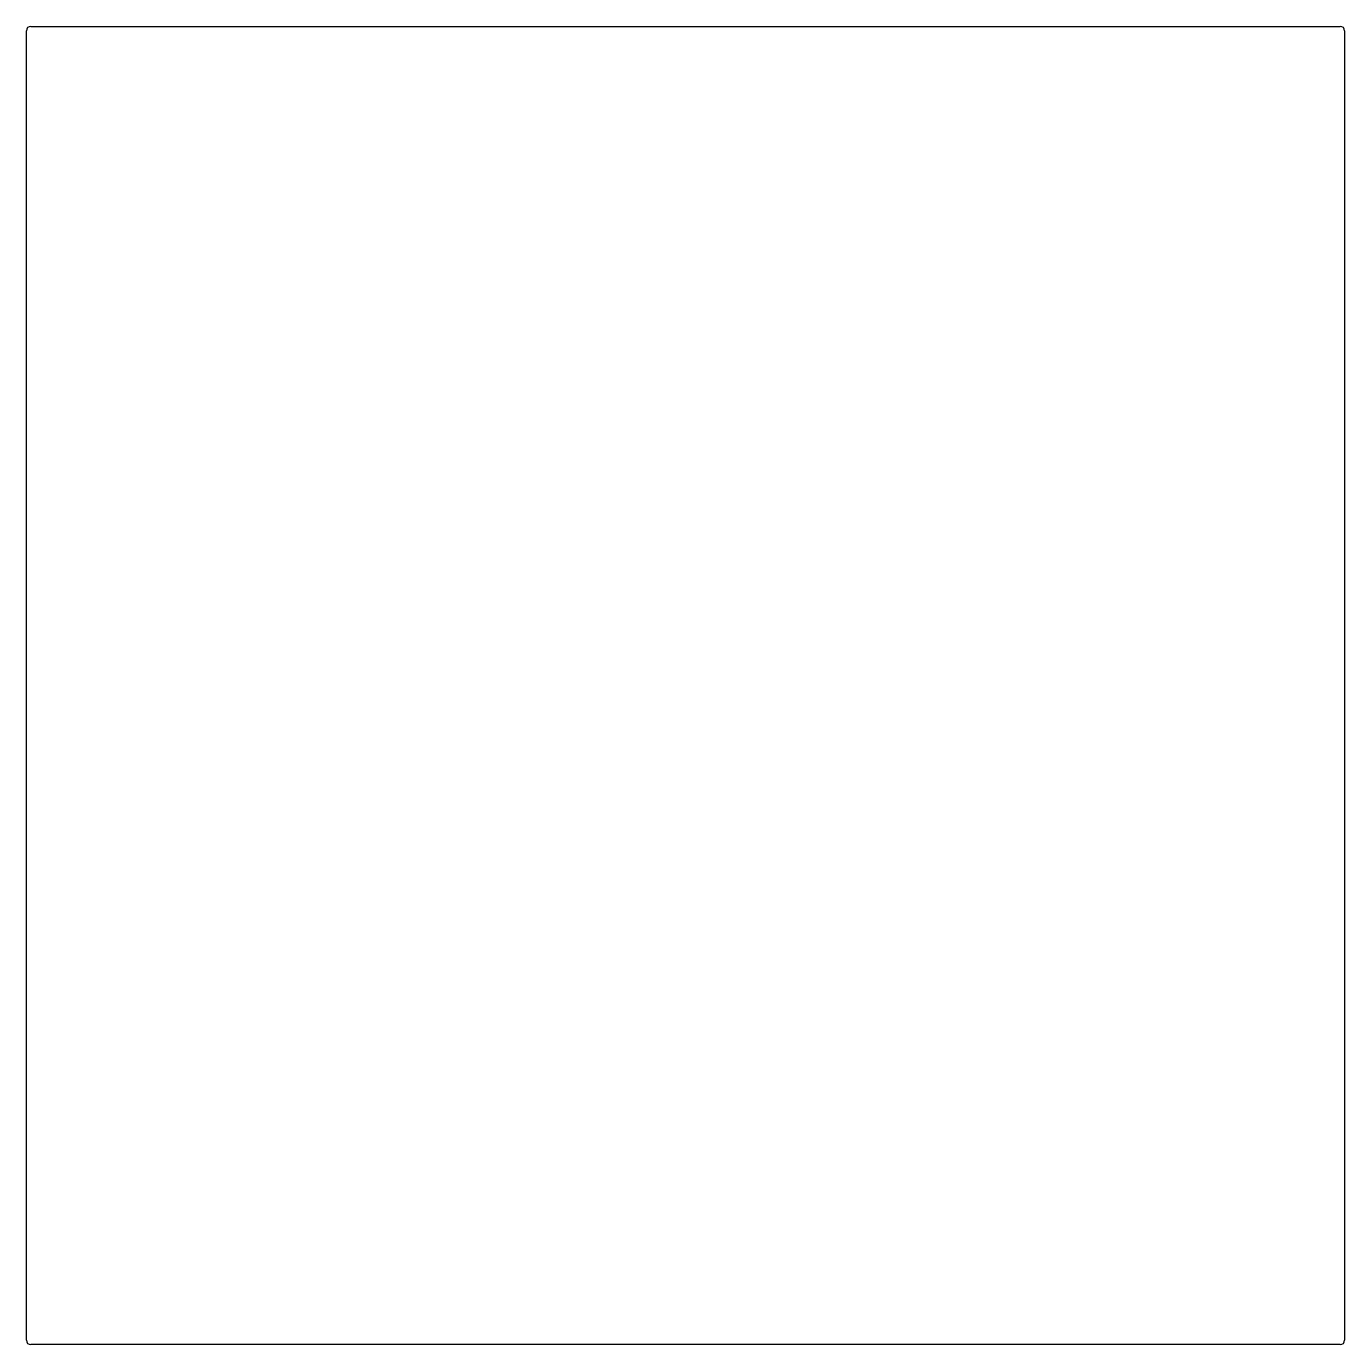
# Model space of a CAD drawing. Header units: millimetres. Extents: x -152 to 152, y -152 to 152.
import ezdxf

# ---------------------------------------------------------------- set-up
doc = ezdxf.new("R2010")
doc.units = ezdxf.units.MM
doc.layers.add('Sketch', color=7, linetype='CONTINUOUS')

msp = doc.modelspace()

# ---------------------------------------------------------------- linework, layer by layer
at = {"layer": 'Sketch'}
for p, q in [((-151.4, 152.4), (151.4, 152.4)), ((-152.4, -151.4), (-152.4, 151.4)), ((152.4, 151.4), (152.4, -151.4)), ((151.4, -152.4), (-151.4, -152.4))]:
    msp.add_line(p, q, dxfattribs=at)
for centre, start, end in [((-151.4, 151.4), 90, 180), ((151.4, 151.4), 0, 90), ((-151.4, -151.4), 180, -90), ((151.4, -151.4), -90, 0)]:
    msp.add_arc(centre, 1, start, end, dxfattribs=at)

doc.saveas('drawing.dxf')
